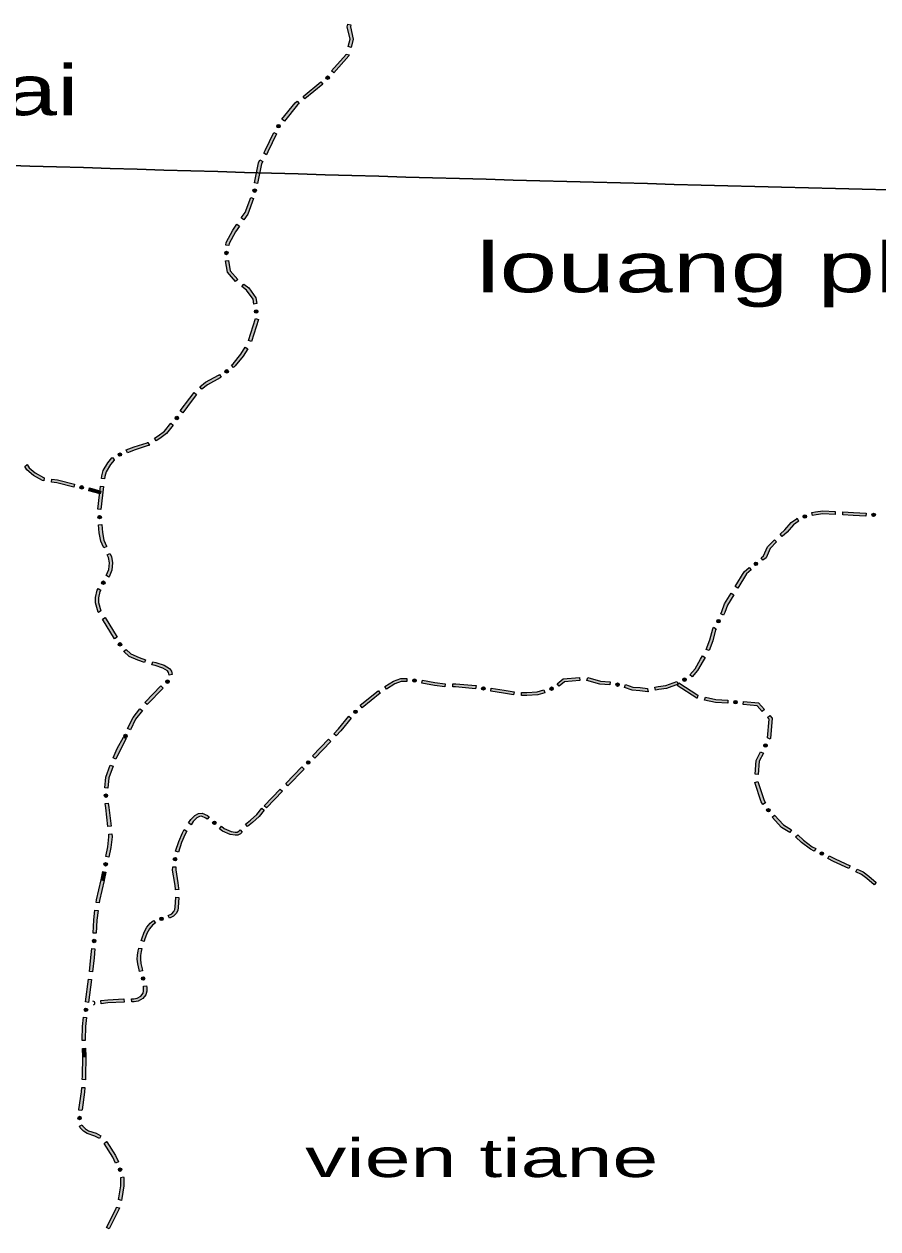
# Model space of a CAD drawing. Header units: metres. Extents: x -835890 to 1024355, y 79891 to 2211954.
# Drawn here: x -659010 to -548300, y 1645497 to 1801768 of the extents above; entities that cross this region are included whole.
import ezdxf

# ---------------------------------------------------------------- set-up
doc = ezdxf.new("R2010")
doc.units = ezdxf.units.M
doc.header["$LTSCALE"] = 2200
for name, color, linetype, lineweight in [('18', 7, 'Continuous', 13), ('20', 7, 'Continuous', 13), ('37', 7, 'Continuous', 13)]:
    doc.layers.add(name, color=color, linetype=linetype, lineweight=lineweight)

msp = doc.modelspace()

# ---------------------------------------------------------------- hatches: boundary and pattern name
at = {"layer": '37'}
for points in [[(-616623, 1801671), (-616689, 1801406), (-616339, 1799829), (-616608, 1798751), (-616996, 1798848), (-616750, 1799834), (-617100, 1801411), (-617011, 1801768)], [(-616850, 1797781), (-616887, 1797633), (-618842, 1795429), (-619141, 1795695), (-617251, 1797825), (-617238, 1797877)], [(-620267, 1793989), (-622587, 1792087), (-622840, 1792396), (-620520, 1794298)], [(-619805, 1794645, 1), (-619506, 1794982, 1)], [(-623360, 1791453), (-623573, 1791278), (-625263, 1789193), (-625574, 1789445), (-623858, 1791562), (-623614, 1791762)], [(-626126, 1788327, 1), (-625933, 1788734, 1)], [(-626276, 1787541), (-627385, 1785196), (-627588, 1784829), (-627938, 1785023), (-627741, 1785378), (-626638, 1787712)], [(-628073, 1783955), (-628247, 1783641), (-628728, 1781109), (-629121, 1781184), (-628628, 1783779), (-628422, 1784149)], [(-629153, 1779943, 1), (-629069, 1780385, 1)], [(-629252, 1779151), (-630007, 1777133), (-630516, 1776397), (-630845, 1776625), (-630365, 1777319), (-629627, 1779292)], [(-631084, 1775574), (-631590, 1774842), (-632440, 1773309), (-632469, 1773054), (-632866, 1773098), (-632829, 1773433), (-631930, 1775054), (-631413, 1775802)], [(-632802, 1771858, 1), (-632753, 1772305, 1)], [(-632496, 1771126), (-632272, 1769779), (-631282, 1768621), (-631585, 1768361), (-632648, 1769603), (-632890, 1771060)], [(-630519, 1768045), (-629866, 1767554), (-628945, 1766262), (-628845, 1765511), (-629242, 1765458), (-629328, 1766111), (-630156, 1767272), (-630760, 1767725)], [(-628882, 1764270, 1), (-628941, 1764716, 1)], [(-628614, 1763442), (-629545, 1760590), (-629925, 1760714), (-628995, 1763566)], [(-630000, 1759653), (-630598, 1758712), (-631629, 1757424), (-631850, 1757231), (-632112, 1757533), (-631918, 1757702), (-630924, 1758945), (-630338, 1759867)], [(-632905, 1756578, 1), (-632566, 1756873, 1)], [(-633441, 1755989), (-633608, 1755873), (-635247, 1754990), (-635963, 1754411), (-636214, 1754722), (-635469, 1755325), (-633818, 1756214), (-633670, 1756317)], [(-636634, 1753734), (-637224, 1753009), (-638447, 1751357), (-638769, 1751595), (-637540, 1753255), (-636944, 1753987)], [(-639348, 1750500, 1), (-639069, 1750853, 1)], [(-639672, 1749768), (-640530, 1748684), (-641401, 1748030), (-641904, 1747710), (-642118, 1748048), (-641628, 1748360), (-640812, 1748972), (-639986, 1750016)], [(-642747, 1747173), (-642818, 1747128), (-642928, 1747089), (-644625, 1746557), (-645611, 1746170), (-645758, 1746542), (-644758, 1746935), (-643054, 1747469), (-642994, 1747490), (-642962, 1747510)], [(-647330, 1745234), (-647349, 1745222), (-647820, 1744644), (-648367, 1743715), (-648540, 1743088), (-648578, 1742768), (-648975, 1742815), (-648934, 1743165), (-648738, 1743872), (-648149, 1744873), (-647617, 1745526), (-647541, 1745574)], [(-646777, 1745813, 1), (-646395, 1746051, 1)], [(-658600, 1744625), (-658334, 1744230), (-657563, 1743564), (-656480, 1742939), (-656390, 1742924), (-656456, 1742529), (-656618, 1742556), (-657796, 1743236), (-658636, 1743963), (-658931, 1744401)], [(-655404, 1742759), (-654682, 1742639), (-652463, 1742106), (-652556, 1741717), (-654762, 1742246), (-655470, 1742364)], [(-651318, 1741625, 1), (-651756, 1741730, 1)], [(-650519, 1741608), (-649056, 1741206), (-649162, 1740820), (-650625, 1741222)], [(-648696, 1741775), (-649051, 1738796), (-649448, 1738843), (-649094, 1741822)], [(-649203, 1737598, 1), (-649233, 1738047, 1)], [(-557974, 1737806, 1), (-557565, 1737993, 1)], [(-553856, 1738158), (-555424, 1738237), (-556308, 1738121), (-556778, 1738013), (-556868, 1738402), (-556379, 1738515), (-555440, 1738638), (-553835, 1738557)], [(-549867, 1737924), (-551503, 1738039), (-552857, 1738107), (-552837, 1738507), (-551479, 1738439), (-549839, 1738323)], [(-549079, 1738091, 1), (-548631, 1738124, 1)], [(-648945, 1736841), (-648863, 1735832), (-648659, 1734810), (-648331, 1734073), (-648303, 1734012), (-648665, 1733843), (-648695, 1733906), (-649042, 1734688), (-649260, 1735776), (-649343, 1736809)], [(-558595, 1737301), (-558657, 1737273), (-559256, 1736823), (-560082, 1735879), (-560723, 1735296), (-560992, 1735592), (-560368, 1736160), (-559530, 1737118), (-558862, 1737619), (-558762, 1737665)], [(-561426, 1734602), (-562263, 1733743), (-562809, 1732541), (-563211, 1732229), (-563457, 1732545), (-563133, 1732796), (-562599, 1733972), (-561712, 1734881)], [(-647879, 1733107), (-647688, 1732699), (-647552, 1731887), (-647642, 1730946), (-647998, 1730056), (-648014, 1730032), (-648347, 1730253), (-648354, 1730243), (-648035, 1731041), (-647956, 1731873), (-648073, 1732579), (-648241, 1732937)], [(-564289, 1731620, 1), (-563945, 1731911, 1)], [(-564750, 1730966), (-565341, 1730465), (-566457, 1728616), (-566800, 1728823), (-565650, 1730728), (-565009, 1731271)], [(-649069, 1728350), (-649169, 1728177), (-649367, 1727341), (-649367, 1726761), (-649046, 1725675), (-649039, 1725664), (-649380, 1725454), (-649414, 1725510), (-649767, 1726703), (-649767, 1727388), (-649544, 1728325), (-649417, 1728549)], [(-648860, 1729123, 1), (-648610, 1729498, 1)], [(-566974, 1727760), (-567808, 1726379), (-568162, 1725434), (-568332, 1725110), (-568686, 1725296), (-568528, 1725597), (-568169, 1726554), (-567317, 1727967)], [(-648515, 1724812), (-646942, 1722258), (-647282, 1722048), (-648855, 1724603)], [(-569080, 1724119, 1), (-568870, 1724517, 1)], [(-569263, 1723340), (-569345, 1723185), (-569697, 1721762), (-570182, 1720517), (-570555, 1720662), (-570079, 1721883), (-569722, 1723328), (-569617, 1723526)], [(-646432, 1721136, 1), (-646715, 1721486, 1)], [(-645789, 1720660), (-645794, 1720665), (-645155, 1720066), (-644097, 1719618), (-643276, 1719325), (-643410, 1718948), (-644242, 1719246), (-645377, 1719726), (-646088, 1720393), (-646100, 1720408)], [(-642335, 1719053), (-641922, 1718949), (-640840, 1718603), (-640152, 1718190), (-639892, 1717825), (-639810, 1717417), (-640202, 1717339), (-640267, 1717663), (-640429, 1717889), (-641006, 1718236), (-642032, 1718564), (-642432, 1718664)], [(-570698, 1719616), (-570978, 1719193), (-571684, 1717919), (-572374, 1717113), (-572678, 1717373), (-572014, 1718149), (-571320, 1719401), (-571031, 1719837)], [(-640974, 1715644), (-643011, 1713567), (-643054, 1713513), (-643368, 1713760), (-643312, 1713832), (-641260, 1715924)], [(-640536, 1716297, 1), (-640282, 1716668, 1)], [(-609368, 1716510), (-610095, 1716478), (-610937, 1716178), (-612013, 1715497), (-612227, 1715835), (-611113, 1716540), (-610173, 1716875), (-609385, 1716909)], [(-608606, 1716643, 1), (-608159, 1716591, 1)], [(-604454, 1715809), (-605807, 1715963), (-607431, 1716270), (-607357, 1716663), (-605747, 1716359), (-604409, 1716206)], [(-600475, 1715566), (-600474, 1715566), (-603053, 1715803), (-603432, 1715803), (-603432, 1716203), (-603034, 1716203), (-600424, 1715963), (-600411, 1715961)], [(-586946, 1716615), (-588942, 1716443), (-589614, 1715887), (-589869, 1716196), (-589101, 1716831), (-586981, 1717014)], [(-583060, 1716045), (-584349, 1716152), (-586029, 1716623), (-585921, 1717009), (-584278, 1716548), (-583027, 1716443)], [(-582277, 1716139, 1), (-581836, 1716051, 1)], [(-578109, 1715172), (-578146, 1715165), (-579150, 1715309), (-580166, 1715353), (-581144, 1715712), (-581007, 1716088), (-580087, 1715750), (-579113, 1715708), (-578157, 1715571), (-578188, 1715564)], [(-574213, 1716143), (-575721, 1715594), (-576717, 1715451), (-577129, 1715369), (-577207, 1715761), (-576785, 1715846), (-575819, 1715984), (-574350, 1716519)], [(-574105, 1716311), (-571629, 1714711), (-571646, 1714715), (-571737, 1714326), (-571789, 1714338), (-574322, 1715975)], [(-573575, 1716648, 1), (-573165, 1716835, 1)], [(-612858, 1714962), (-612849, 1714968), (-615178, 1713096), (-615428, 1713408), (-613082, 1715294), (-613072, 1715300)], [(-599678, 1715639, 1), (-599234, 1715567, 1)], [(-595534, 1714783), (-596836, 1714973), (-598501, 1715244), (-598437, 1715639), (-596774, 1715368), (-595476, 1715178)], [(-591493, 1715018), (-592416, 1714774), (-593829, 1714693), (-594511, 1714693), (-594511, 1715093), (-593840, 1715093), (-592480, 1715171), (-591596, 1715405)], [(-590815, 1715465, 1), (-590409, 1715658, 1)], [(-570672, 1714485), (-569299, 1714162), (-567748, 1714075), (-567770, 1713676), (-569357, 1713764), (-570764, 1714096)], [(-643672, 1712727), (-644544, 1711619), (-645235, 1710232), (-645593, 1710411), (-644884, 1711834), (-643986, 1712974)], [(-616203, 1712421, 1), (-615874, 1712729, 1)], [(-566536, 1713797, 1), (-566984, 1713840, 1)], [(-565746, 1713922), (-563769, 1713734), (-562991, 1712858), (-563290, 1712592), (-563964, 1713351), (-565784, 1713524)], [(-616586, 1711741), (-617926, 1710083), (-618542, 1709446), (-618830, 1709724), (-618226, 1710348), (-616897, 1711992)], [(-562327, 1712110), (-561992, 1711733), (-562212, 1709090), (-562253, 1709008), (-562611, 1709187), (-562604, 1709200), (-562405, 1711595), (-562626, 1711845)], [(-645960, 1709225, 1), (-645760, 1709628, 1)], [(-645762, 1709092), (-646574, 1707613), (-647103, 1706430), (-647468, 1706593), (-646933, 1707791), (-646112, 1709284)], [(-619238, 1708728), (-621325, 1706573), (-621612, 1706851), (-619525, 1709006)], [(-562979, 1708001, 1), (-562778, 1708404, 1)], [(-563146, 1707219), (-563678, 1706153), (-563810, 1704427), (-564209, 1704458), (-564071, 1706261), (-563504, 1707397)], [(-647481, 1705521), (-648034, 1703983), (-648146, 1702674), (-648544, 1702708), (-648429, 1704069), (-647858, 1705656)], [(-622716, 1705136), (-624803, 1702981), (-625091, 1703259), (-623004, 1705414)], [(-622321, 1705832, 1), (-622008, 1706155, 1)], [(-563884, 1703510), (-563064, 1701046), (-562874, 1700748), (-563211, 1700533), (-563428, 1700873), (-564263, 1703384)], [(-648377, 1701472, 1), (-648428, 1701919, 1)], [(-625499, 1702262), (-627586, 1700107), (-627873, 1700385), (-625786, 1702541)], [(-648091, 1700724), (-648024, 1700137), (-647739, 1697746), (-648136, 1697699), (-648421, 1700091), (-648488, 1700679)], [(-635252, 1698622), (-635454, 1698778), (-636008, 1699010), (-636274, 1698995), (-636621, 1698813), (-637080, 1698335), (-637364, 1697929), (-637692, 1698159), (-637390, 1698590), (-636864, 1699137), (-636383, 1699390), (-635938, 1699414), (-635250, 1699127), (-635007, 1698938)], [(-627877, 1699808), (-628521, 1698972), (-629405, 1698209), (-630031, 1697680), (-630289, 1697986), (-629664, 1698513), (-628813, 1699248), (-628194, 1700052)], [(-562383, 1699608, 1), (-562625, 1699988, 1)], [(-561718, 1699168), (-560544, 1697892), (-559513, 1697256), (-559723, 1696916), (-560801, 1697581), (-562013, 1698897)], [(-637888, 1697099), (-638121, 1696695), (-638586, 1695609), (-639004, 1694365), (-639383, 1694493), (-638960, 1695751), (-638479, 1696875), (-638234, 1697299)], [(-634518, 1698304, 1), (-634163, 1698028, 1)], [(-630713, 1696958), (-630937, 1696756), (-631299, 1696564), (-631662, 1696564), (-632274, 1696669), (-633285, 1697102), (-633669, 1697397), (-633426, 1697715), (-633081, 1697450), (-632159, 1697055), (-631627, 1696964), (-631399, 1696964), (-631169, 1697086), (-630980, 1697256)], [(-647640, 1696746), (-647604, 1696363), (-647747, 1694978), (-648032, 1693723), (-648422, 1693812), (-648143, 1695043), (-648006, 1696365), (-648038, 1696708)], [(-558693, 1696628), (-557929, 1695928), (-556802, 1695073), (-556362, 1694834), (-556553, 1694483), (-557020, 1694736), (-558185, 1695621), (-558963, 1696333)], [(-555381, 1694074, 1), (-555777, 1694289, 1)], [(-648481, 1692570, 1), (-648401, 1693013, 1)], [(-639328, 1692453), (-639351, 1692060), (-639069, 1690364), (-638968, 1689680), (-638962, 1689503), (-639362, 1689490), (-639367, 1689644), (-639464, 1690302), (-639753, 1692039), (-639728, 1692477)], [(-639467, 1693237, 1), (-639404, 1693682, 1)], [(-554601, 1693893), (-553859, 1693503), (-551903, 1692610), (-552069, 1692246), (-554035, 1693143), (-554787, 1693538)], [(-648421, 1691771), (-648611, 1690711), (-649005, 1690782), (-648815, 1691842)], [(-550996, 1692178), (-550209, 1691795), (-549475, 1691265), (-548526, 1690412), (-548793, 1690115), (-549726, 1690953), (-550415, 1691450), (-551170, 1691818)], [(-648613, 1690701), (-649218, 1688093), (-649269, 1687787), (-649664, 1687853), (-649611, 1688171), (-649003, 1690792)], [(-638955, 1688487), (-639018, 1687179), (-639063, 1686775), (-639274, 1686423), (-639629, 1686045), (-640143, 1685796), (-640317, 1686156), (-639870, 1686373), (-639594, 1686665), (-639450, 1686905), (-639417, 1687211), (-639354, 1688506)], [(-649426, 1686807), (-649588, 1685547), (-649668, 1683836), (-650067, 1683854), (-649987, 1685582), (-649823, 1686858)], [(-641979, 1685202), (-642357, 1684884), (-642749, 1684398), (-643087, 1683816), (-643378, 1682983), (-643458, 1682773), (-643832, 1682916), (-643753, 1683120), (-643452, 1683984), (-643080, 1684625), (-642644, 1685165), (-642237, 1685508)], [(-641413, 1685668, 1), (-640974, 1685770, 1)], [(-649946, 1682623, 1), (-649902, 1683071, 1)], [(-649822, 1681832), (-649939, 1680642), (-650148, 1678846), (-650545, 1678893), (-650337, 1680685), (-650220, 1681871)], [(-643740, 1681854), (-643812, 1681476), (-643908, 1680938), (-643927, 1680492), (-643871, 1679928), (-643697, 1679213), (-643638, 1678990), (-644025, 1678889), (-644085, 1679115), (-644266, 1679861), (-644328, 1680480), (-644307, 1680982), (-644206, 1681549), (-644133, 1681929)], [(-650264, 1677853), (-650266, 1677838), (-650659, 1674876), (-651056, 1674929), (-650663, 1677887), (-650661, 1677899)], [(-643141, 1677032), (-643109, 1676811), (-643109, 1676317), (-643225, 1675876), (-643620, 1675379), (-644240, 1675025), (-644743, 1674959), (-645055, 1674952), (-645063, 1675352), (-644774, 1675358), (-644370, 1675411), (-643885, 1675688), (-643590, 1676059), (-643509, 1676368), (-643509, 1676782), (-643537, 1676976)], [(-643522, 1677754, 1), (-643636, 1678190, 1)], [(-646047, 1674917), (-648134, 1674801), (-649029, 1674708), (-649071, 1675106), (-648166, 1675200), (-646069, 1675317)], [(-651019, 1673688, 1), (-650960, 1674134, 1)], [(-650909, 1672897), (-651034, 1671734), (-651081, 1670021), (-651077, 1669934), (-651476, 1669917), (-651481, 1670018), (-651434, 1671761), (-651306, 1672940)], [(-650987, 1667836), (-651033, 1665310), (-651066, 1664827), (-651465, 1664854), (-651433, 1665327), (-651387, 1667843)], [(-651034, 1668935), (-650987, 1667848), (-651386, 1667831), (-651433, 1668918)], [(-651134, 1663830), (-651174, 1663244), (-651501, 1660953), (-651512, 1660848), (-651910, 1660889), (-651898, 1661002), (-651572, 1663285), (-651533, 1663857)], [(-651838, 1659650, 1), (-651791, 1660097, 1)], [(-651486, 1658989), (-651419, 1658855), (-651036, 1658472), (-650655, 1658217), (-649687, 1657895), (-649061, 1657581), (-649240, 1657224), (-649841, 1657524), (-650832, 1657855), (-651291, 1658161), (-651748, 1658618), (-651844, 1658811)], [(-648312, 1656820), (-648296, 1656801), (-647162, 1655004), (-646785, 1654180), (-647149, 1654013), (-647514, 1654813), (-648619, 1656563), (-648616, 1656559)], [(-646507, 1652964, 1), (-646625, 1653399, 1)], [(-646112, 1652268), (-646088, 1652181), (-646088, 1651066), (-646325, 1649453), (-646395, 1649193), (-646781, 1649296), (-646718, 1649534), (-646488, 1651095), (-646488, 1652128), (-646498, 1652164)], [(-646652, 1648226), (-646707, 1648021), (-647986, 1645497), (-648343, 1645678), (-647082, 1648165), (-647039, 1648329)]]:
    msp.add_hatch(color=256, dxfattribs=at).paths.add_polyline_path(points)

# ---------------------------------------------------------------- linework, layer by layer
at = {"layer": '18'}
for points in [[(-546852, 1780262), (-550334, 1780350), (-553817, 1780439), (-557299, 1780528), (-560781, 1780618), (-564264, 1780708), (-567746, 1780799), (-571228, 1780890), (-574711, 1780982), (-578193, 1781075), (-581675, 1781168), (-585157, 1781262), (-588640, 1781356), (-592122, 1781451), (-595604, 1781546), (-599086, 1781642), (-602568, 1781738), (-606051, 1781835), (-609533, 1781933), (-613015, 1782031), (-616497, 1782130), (-619979, 1782229), (-623461, 1782329), (-626943, 1782429), (-630425, 1782530), (-633907, 1782632), (-637389, 1782734), (-640871, 1782836), (-644353, 1782940), (-647835, 1783043), (-651317, 1783148), (-654799, 1783252), (-658281, 1783358), (-661763, 1783464)], [(-661763, 1783464), (-658281, 1783358), (-654799, 1783252), (-651317, 1783148), (-647835, 1783043), (-644353, 1782940), (-640871, 1782836), (-637389, 1782734), (-633907, 1782632), (-630425, 1782530), (-626943, 1782429), (-623461, 1782329), (-619979, 1782229), (-616497, 1782130), (-613015, 1782031), (-609533, 1781933), (-606051, 1781835), (-602568, 1781738), (-599086, 1781642), (-595604, 1781546), (-592122, 1781451), (-588640, 1781356), (-585157, 1781262), (-581675, 1781168), (-578193, 1781075), (-574711, 1780982), (-571228, 1780890), (-567746, 1780799), (-564264, 1780708), (-560781, 1780618), (-557299, 1780528), (-553817, 1780439), (-550334, 1780350), (-546852, 1780262)], [(-661763, 1783464), (-658281, 1783358), (-654799, 1783252), (-651317, 1783148), (-647835, 1783043), (-644353, 1782940), (-640871, 1782836), (-637389, 1782734), (-633907, 1782632), (-630425, 1782530), (-626943, 1782429), (-623461, 1782329), (-619979, 1782229), (-616497, 1782130), (-613015, 1782031), (-609533, 1781933), (-606051, 1781835), (-602568, 1781738), (-599086, 1781642), (-595604, 1781546), (-592122, 1781451), (-588640, 1781356), (-585157, 1781262), (-581675, 1781168), (-578193, 1781075), (-574711, 1780982), (-571228, 1780890), (-567746, 1780799), (-564264, 1780708), (-560781, 1780618), (-557299, 1780528), (-553817, 1780439), (-550334, 1780350), (-546852, 1780262)]]:
    msp.add_lwpolyline(points, dxfattribs=at)
at = {"layer": '37'}
for points in [[(-616623, 1801671), (-616689, 1801406), (-616339, 1799829), (-616608, 1798751), (-616996, 1798848), (-616750, 1799834), (-617100, 1801411), (-617011, 1801768)], [(-616850, 1797781), (-616887, 1797633), (-618842, 1795429), (-619141, 1795695), (-617251, 1797825), (-617238, 1797877)], [(-620267, 1793989), (-622587, 1792087), (-622840, 1792396), (-620520, 1794298)], [(-623360, 1791453), (-623573, 1791278), (-625263, 1789193), (-625574, 1789445), (-623858, 1791562), (-623614, 1791762)], [(-626276, 1787541), (-627385, 1785196), (-627588, 1784829), (-627938, 1785023), (-627741, 1785378), (-626638, 1787712)], [(-628073, 1783955), (-628247, 1783641), (-628728, 1781109), (-629121, 1781184), (-628628, 1783779), (-628422, 1784149)], [(-629252, 1779151), (-630007, 1777133), (-630516, 1776397), (-630845, 1776625), (-630365, 1777319), (-629627, 1779292)], [(-631084, 1775574), (-631590, 1774842), (-632440, 1773309), (-632469, 1773054), (-632866, 1773098), (-632829, 1773433), (-631930, 1775054), (-631413, 1775802)], [(-632496, 1771126), (-632272, 1769779), (-631282, 1768621), (-631585, 1768361), (-632648, 1769603), (-632890, 1771060)], [(-630519, 1768045), (-629866, 1767554), (-628945, 1766262), (-628845, 1765511), (-629242, 1765458), (-629328, 1766111), (-630156, 1767272), (-630760, 1767725)], [(-628614, 1763442), (-629545, 1760590), (-629925, 1760714), (-628995, 1763566)], [(-630000, 1759653), (-630598, 1758712), (-631629, 1757424), (-631850, 1757231), (-632112, 1757533), (-631918, 1757702), (-630924, 1758945), (-630338, 1759867)], [(-633441, 1755989), (-633608, 1755873), (-635247, 1754990), (-635963, 1754411), (-636214, 1754722), (-635469, 1755325), (-633818, 1756214), (-633670, 1756317)], [(-636634, 1753734), (-637224, 1753009), (-638447, 1751357), (-638769, 1751595), (-637540, 1753255), (-636944, 1753987)], [(-639672, 1749768), (-640530, 1748684), (-641401, 1748030), (-641904, 1747710), (-642118, 1748048), (-641628, 1748360), (-640812, 1748972), (-639986, 1750016)], [(-642747, 1747173), (-642818, 1747128), (-642928, 1747089), (-644625, 1746557), (-645611, 1746170), (-645758, 1746542), (-644758, 1746935), (-643054, 1747469), (-642994, 1747490), (-642962, 1747510)], [(-647330, 1745234), (-647349, 1745222), (-647820, 1744644), (-648367, 1743715), (-648540, 1743088), (-648578, 1742768), (-648975, 1742815), (-648934, 1743165), (-648738, 1743872), (-648149, 1744873), (-647617, 1745526), (-647541, 1745574)], [(-658600, 1744625), (-658334, 1744230), (-657563, 1743564), (-656480, 1742939), (-656390, 1742924), (-656456, 1742529), (-656618, 1742556), (-657796, 1743236), (-658636, 1743963), (-658931, 1744401)], [(-655404, 1742759), (-654682, 1742639), (-652463, 1742106), (-652556, 1741717), (-654762, 1742246), (-655470, 1742364)], [(-650519, 1741608), (-649056, 1741206), (-649162, 1740820), (-650625, 1741222)], [(-648696, 1741775), (-649051, 1738796), (-649448, 1738843), (-649094, 1741822)], [(-553856, 1738158), (-555424, 1738237), (-556308, 1738121), (-556778, 1738013), (-556868, 1738402), (-556379, 1738515), (-555440, 1738638), (-553835, 1738557)], [(-549867, 1737924), (-551503, 1738039), (-552857, 1738107), (-552837, 1738507), (-551479, 1738439), (-549839, 1738323)], [(-648945, 1736841), (-648863, 1735832), (-648659, 1734810), (-648331, 1734073), (-648303, 1734012), (-648665, 1733843), (-648695, 1733906), (-649042, 1734688), (-649260, 1735776), (-649343, 1736809)], [(-558595, 1737301), (-558657, 1737273), (-559256, 1736823), (-560082, 1735879), (-560723, 1735296), (-560992, 1735592), (-560368, 1736160), (-559530, 1737118), (-558862, 1737619), (-558762, 1737665)], [(-561426, 1734602), (-562263, 1733743), (-562809, 1732541), (-563211, 1732229), (-563457, 1732545), (-563133, 1732796), (-562599, 1733972), (-561712, 1734881)], [(-647879, 1733107), (-647688, 1732699), (-647552, 1731887), (-647642, 1730946), (-647998, 1730056), (-648014, 1730032), (-648347, 1730253), (-648354, 1730243), (-648035, 1731041), (-647956, 1731873), (-648073, 1732579), (-648241, 1732937)], [(-564750, 1730966), (-565341, 1730465), (-566457, 1728616), (-566800, 1728823), (-565650, 1730728), (-565009, 1731271)], [(-649069, 1728350), (-649169, 1728177), (-649367, 1727341), (-649367, 1726761), (-649046, 1725675), (-649039, 1725664), (-649380, 1725454), (-649414, 1725510), (-649767, 1726703), (-649767, 1727388), (-649544, 1728325), (-649417, 1728549)], [(-566974, 1727760), (-567808, 1726379), (-568162, 1725434), (-568332, 1725110), (-568686, 1725296), (-568528, 1725597), (-568169, 1726554), (-567317, 1727967)], [(-648515, 1724812), (-646942, 1722258), (-647282, 1722048), (-648855, 1724603)], [(-569263, 1723340), (-569345, 1723185), (-569697, 1721762), (-570182, 1720517), (-570555, 1720662), (-570079, 1721883), (-569722, 1723328), (-569617, 1723526)], [(-645789, 1720660), (-645794, 1720665), (-645155, 1720066), (-644097, 1719618), (-643276, 1719325), (-643410, 1718948), (-644242, 1719246), (-645377, 1719726), (-646088, 1720393), (-646100, 1720408)], [(-642335, 1719053), (-641922, 1718949), (-640840, 1718603), (-640152, 1718190), (-639892, 1717825), (-639810, 1717417), (-640202, 1717339), (-640267, 1717663), (-640429, 1717889), (-641006, 1718236), (-642032, 1718564), (-642432, 1718664)], [(-570698, 1719616), (-570978, 1719193), (-571684, 1717919), (-572374, 1717113), (-572678, 1717373), (-572014, 1718149), (-571320, 1719401), (-571031, 1719837)], [(-640974, 1715644), (-643011, 1713567), (-643054, 1713513), (-643368, 1713760), (-643312, 1713832), (-641260, 1715924)], [(-609368, 1716510), (-610095, 1716478), (-610937, 1716178), (-612013, 1715497), (-612227, 1715835), (-611113, 1716540), (-610173, 1716875), (-609385, 1716909)], [(-604454, 1715809), (-605807, 1715963), (-607431, 1716270), (-607357, 1716663), (-605747, 1716359), (-604409, 1716206)], [(-600475, 1715566), (-600474, 1715566), (-603053, 1715803), (-603432, 1715803), (-603432, 1716203), (-603034, 1716203), (-600424, 1715963), (-600411, 1715961)], [(-586946, 1716615), (-588942, 1716443), (-589614, 1715887), (-589869, 1716196), (-589101, 1716831), (-586981, 1717014)], [(-583060, 1716045), (-584349, 1716152), (-586029, 1716623), (-585921, 1717009), (-584278, 1716548), (-583027, 1716443)], [(-578109, 1715172), (-578146, 1715165), (-579150, 1715309), (-580166, 1715353), (-581144, 1715712), (-581007, 1716088), (-580087, 1715750), (-579113, 1715708), (-578157, 1715571), (-578188, 1715564)], [(-574213, 1716143), (-575721, 1715594), (-576717, 1715451), (-577129, 1715369), (-577207, 1715761), (-576785, 1715846), (-575819, 1715984), (-574350, 1716519)], [(-574105, 1716311), (-571629, 1714711), (-571646, 1714715), (-571737, 1714326), (-571789, 1714338), (-574322, 1715975)], [(-612858, 1714962), (-612849, 1714968), (-615178, 1713096), (-615428, 1713408), (-613082, 1715294), (-613072, 1715300)], [(-595534, 1714783), (-596836, 1714973), (-598501, 1715244), (-598437, 1715639), (-596774, 1715368), (-595476, 1715178)], [(-591493, 1715018), (-592416, 1714774), (-593829, 1714693), (-594511, 1714693), (-594511, 1715093), (-593840, 1715093), (-592480, 1715171), (-591596, 1715405)], [(-570672, 1714485), (-569299, 1714162), (-567748, 1714075), (-567770, 1713676), (-569357, 1713764), (-570764, 1714096)], [(-643672, 1712727), (-644544, 1711619), (-645235, 1710232), (-645593, 1710411), (-644884, 1711834), (-643986, 1712974)], [(-565746, 1713922), (-563769, 1713734), (-562991, 1712858), (-563290, 1712592), (-563964, 1713351), (-565784, 1713524)], [(-616586, 1711741), (-617926, 1710083), (-618542, 1709446), (-618830, 1709724), (-618226, 1710348), (-616897, 1711992)], [(-562327, 1712110), (-561992, 1711733), (-562212, 1709090), (-562253, 1709008), (-562611, 1709187), (-562604, 1709200), (-562405, 1711595), (-562626, 1711845)], [(-645762, 1709092), (-646574, 1707613), (-647103, 1706430), (-647468, 1706593), (-646933, 1707791), (-646112, 1709284)], [(-619238, 1708728), (-621325, 1706573), (-621612, 1706851), (-619525, 1709006)], [(-563146, 1707219), (-563678, 1706153), (-563810, 1704427), (-564209, 1704458), (-564071, 1706261), (-563504, 1707397)], [(-647481, 1705521), (-648034, 1703983), (-648146, 1702674), (-648544, 1702708), (-648429, 1704069), (-647858, 1705656)], [(-622716, 1705136), (-624803, 1702981), (-625091, 1703259), (-623004, 1705414)], [(-563884, 1703510), (-563064, 1701046), (-562874, 1700748), (-563211, 1700533), (-563428, 1700873), (-564263, 1703384)], [(-625499, 1702262), (-627586, 1700107), (-627873, 1700385), (-625786, 1702541)], [(-648091, 1700724), (-648024, 1700137), (-647739, 1697746), (-648136, 1697699), (-648421, 1700091), (-648488, 1700679)], [(-635252, 1698622), (-635454, 1698778), (-636008, 1699010), (-636274, 1698995), (-636621, 1698813), (-637080, 1698335), (-637364, 1697929), (-637692, 1698159), (-637390, 1698590), (-636864, 1699137), (-636383, 1699390), (-635938, 1699414), (-635250, 1699127), (-635007, 1698938)], [(-627877, 1699808), (-628521, 1698972), (-629405, 1698209), (-630031, 1697680), (-630289, 1697986), (-629664, 1698513), (-628813, 1699248), (-628194, 1700052)], [(-561718, 1699168), (-560544, 1697892), (-559513, 1697256), (-559723, 1696916), (-560801, 1697581), (-562013, 1698897)], [(-637888, 1697099), (-638121, 1696695), (-638586, 1695609), (-639004, 1694365), (-639383, 1694493), (-638960, 1695751), (-638479, 1696875), (-638234, 1697299)], [(-630713, 1696958), (-630937, 1696756), (-631299, 1696564), (-631662, 1696564), (-632274, 1696669), (-633285, 1697102), (-633669, 1697397), (-633426, 1697715), (-633081, 1697450), (-632159, 1697055), (-631627, 1696964), (-631399, 1696964), (-631169, 1697086), (-630980, 1697256)], [(-647640, 1696746), (-647604, 1696363), (-647747, 1694978), (-648032, 1693723), (-648422, 1693812), (-648143, 1695043), (-648006, 1696365), (-648038, 1696708)], [(-558693, 1696628), (-557929, 1695928), (-556802, 1695073), (-556362, 1694834), (-556553, 1694483), (-557020, 1694736), (-558185, 1695621), (-558963, 1696333)], [(-639328, 1692453), (-639351, 1692060), (-639069, 1690364), (-638968, 1689680), (-638962, 1689503), (-639362, 1689490), (-639367, 1689644), (-639464, 1690302), (-639753, 1692039), (-639728, 1692477)], [(-554601, 1693893), (-553859, 1693503), (-551903, 1692610), (-552069, 1692246), (-554035, 1693143), (-554787, 1693538)], [(-648421, 1691771), (-648611, 1690711), (-649005, 1690782), (-648815, 1691842)], [(-550996, 1692178), (-550209, 1691795), (-549475, 1691265), (-548526, 1690412), (-548793, 1690115), (-549726, 1690953), (-550415, 1691450), (-551170, 1691818)], [(-648613, 1690701), (-649218, 1688093), (-649269, 1687787), (-649664, 1687853), (-649611, 1688171), (-649003, 1690792)], [(-638955, 1688487), (-639018, 1687179), (-639063, 1686775), (-639274, 1686423), (-639629, 1686045), (-640143, 1685796), (-640317, 1686156), (-639870, 1686373), (-639594, 1686665), (-639450, 1686905), (-639417, 1687211), (-639354, 1688506)], [(-649426, 1686807), (-649588, 1685547), (-649668, 1683836), (-650067, 1683854), (-649987, 1685582), (-649823, 1686858)], [(-641979, 1685202), (-642357, 1684884), (-642749, 1684398), (-643087, 1683816), (-643378, 1682983), (-643458, 1682773), (-643832, 1682916), (-643753, 1683120), (-643452, 1683984), (-643080, 1684625), (-642644, 1685165), (-642237, 1685508)], [(-649822, 1681832), (-649939, 1680642), (-650148, 1678846), (-650545, 1678893), (-650337, 1680685), (-650220, 1681871)], [(-643740, 1681854), (-643812, 1681476), (-643908, 1680938), (-643927, 1680492), (-643871, 1679928), (-643697, 1679213), (-643638, 1678990), (-644025, 1678889), (-644085, 1679115), (-644266, 1679861), (-644328, 1680480), (-644307, 1680982), (-644206, 1681549), (-644133, 1681929)], [(-650264, 1677853), (-650266, 1677838), (-650659, 1674876), (-651056, 1674929), (-650663, 1677887), (-650661, 1677899)], [(-643141, 1677032), (-643109, 1676811), (-643109, 1676317), (-643225, 1675876), (-643620, 1675379), (-644240, 1675025), (-644743, 1674959), (-645055, 1674952), (-645063, 1675352), (-644774, 1675358), (-644370, 1675411), (-643885, 1675688), (-643590, 1676059), (-643509, 1676368), (-643509, 1676782), (-643537, 1676976)], [(-646047, 1674917), (-648134, 1674801), (-649029, 1674708), (-649071, 1675106), (-648166, 1675200), (-646069, 1675317)], [(-650909, 1672897), (-651034, 1671734), (-651081, 1670021), (-651077, 1669934), (-651476, 1669917), (-651481, 1670018), (-651434, 1671761), (-651306, 1672940)], [(-650987, 1667836), (-651033, 1665310), (-651066, 1664827), (-651465, 1664854), (-651433, 1665327), (-651387, 1667843)], [(-651034, 1668935), (-650987, 1667848), (-651386, 1667831), (-651433, 1668918)], [(-651134, 1663830), (-651174, 1663244), (-651501, 1660953), (-651512, 1660848), (-651910, 1660889), (-651898, 1661002), (-651572, 1663285), (-651533, 1663857)], [(-651486, 1658989), (-651419, 1658855), (-651036, 1658472), (-650655, 1658217), (-649687, 1657895), (-649061, 1657581), (-649240, 1657224), (-649841, 1657524), (-650832, 1657855), (-651291, 1658161), (-651748, 1658618), (-651844, 1658811)], [(-648312, 1656820), (-648296, 1656801), (-647162, 1655004), (-646785, 1654180), (-647149, 1654013), (-647514, 1654813), (-648619, 1656563), (-648616, 1656559)], [(-646112, 1652268), (-646088, 1652181), (-646088, 1651066), (-646325, 1649453), (-646395, 1649193), (-646781, 1649296), (-646718, 1649534), (-646488, 1651095), (-646488, 1652128), (-646498, 1652164)], [(-646652, 1648226), (-646707, 1648021), (-647986, 1645497), (-648343, 1645678), (-647082, 1648165), (-647039, 1648329)]]:
    msp.add_lwpolyline(points, close=True, dxfattribs=at)
for centre in [(-619655, 1794814), (-626029, 1788530), (-629111, 1780164), (-632778, 1772082), (-628911, 1764493), (-632735, 1756726), (-639209, 1750676), (-646586, 1745932), (-651537, 1741678), (-649218, 1737822), (-557769, 1737899), (-548855, 1738107), (-564117, 1731765), (-648735, 1729310), (-568975, 1724318), (-646574, 1721311), (-640409, 1716482), (-608382, 1716617), (-582056, 1716095), (-573370, 1716742), (-599456, 1715603), (-590612, 1715561), (-616039, 1712575), (-566760, 1713818), (-645860, 1709427), (-562878, 1708203), (-622164, 1705993), (-648403, 1701695), (-562504, 1699798), (-634340, 1698166), (-555579, 1694181), (-648441, 1692791), (-639436, 1693460), (-641193, 1685719), (-649924, 1682847), (-643579, 1677972), (-650989, 1673911), (-651815, 1659874), (-646566, 1653181)]:
    msp.add_circle(centre, 225, dxfattribs=at)
msp.add_arc((-650045, 1674804), 225, 273.74724, 98.09258, dxfattribs=at)

# ---------------------------------------------------------------- texts
at = {"layer": '20'}
for s, height, width, p in [('oudômxai', 6500, 1.45, (-706578, 1789950)), ('louang phabang', 6500, 1.55, (-600365, 1766982)), ('vien tiane', 5000, 1.6, (-622572, 1652215))]:
    msp.add_text(s, height=height, dxfattribs=dict(at, width=width)).set_placement(p)

doc.saveas('drawing.dxf')
